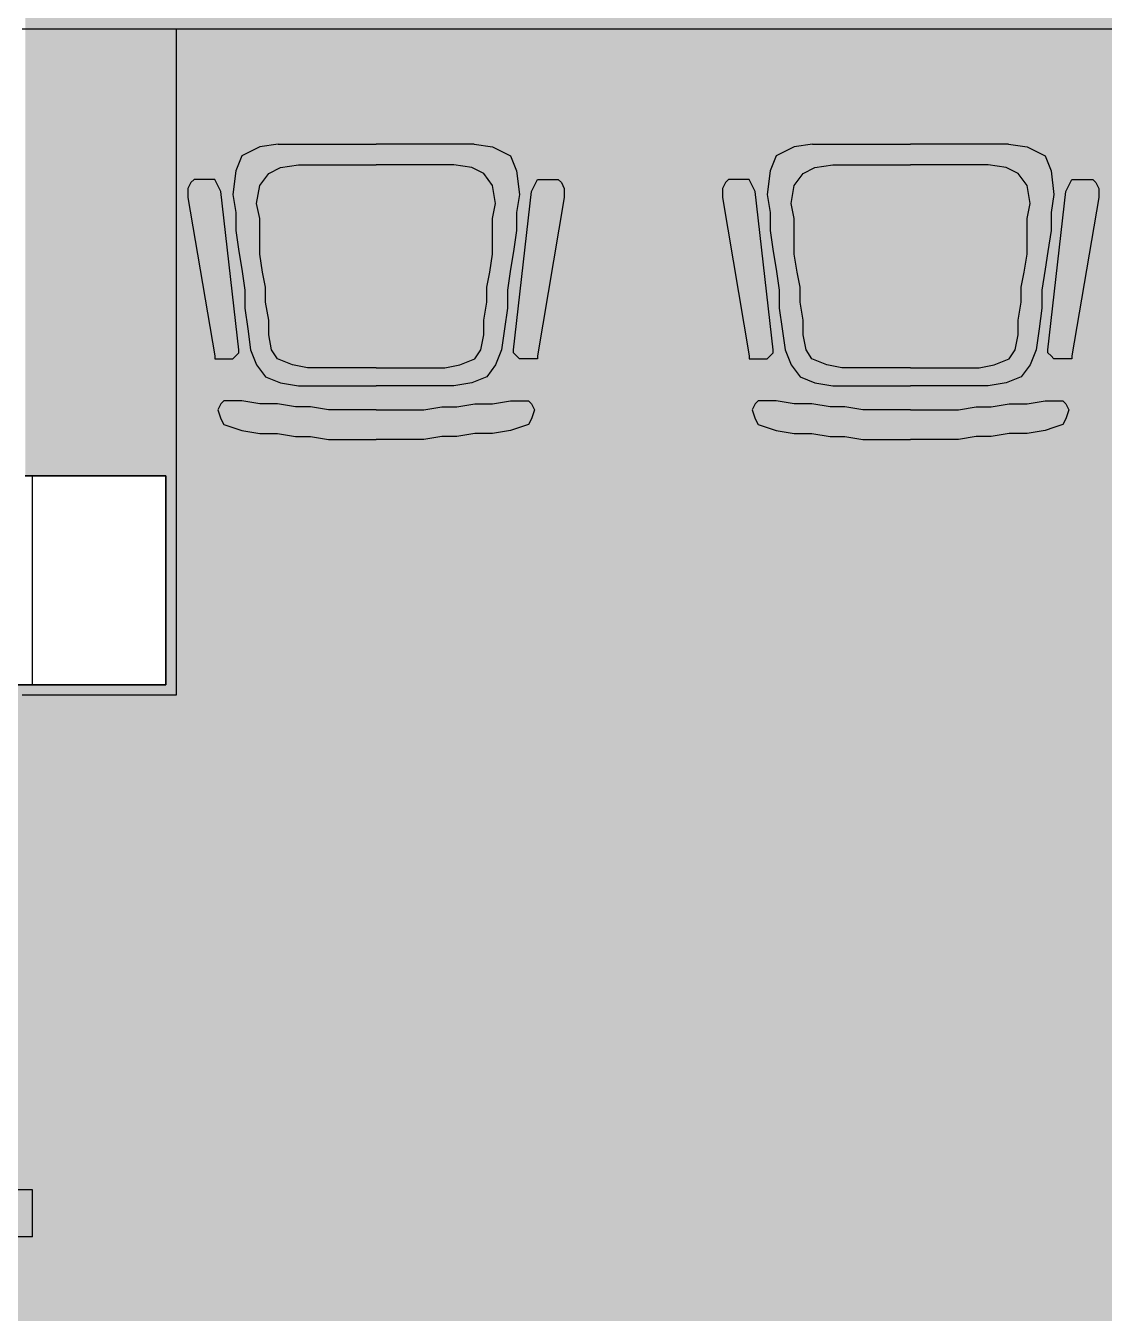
# Model space of a CAD drawing. Header units: millimetres. Extents: x -48614 to 110435, y -11020 to 74943.
# Drawn here: x 13574 to 15638, y 4054 to 6518 of the extents above; entities that cross this region are included whole.
import ezdxf

# ---------------------------------------------------------------- set-up
doc = ezdxf.new("R2010")
doc.units = ezdxf.units.MM
for name, color, linetype in [('FURNITURE', 40, 'Continuous'), ('GROS$', 1, 'Continuous'), ('HL-TMP', 7, 'Continuous'), ('RM$', 5, 'Continuous'), ('SHOPFITTING', 4, 'Continuous'), ('WA', 6, 'Continuous'), ('WA_EXT', 7, 'Continuous')]:
    doc.layers.add(name, color=color, linetype=linetype)

msp = doc.modelspace()

# ---------------------------------------------------------------- hatches: boundary and pattern name
at = {"layer": 'HL-TMP', "true_color": 0xffff00}
h = msp.add_hatch(color=2, dxfattribs=at)
h.paths.add_polyline_path([(45472.1, 30580.8), (45172.3, 30580.8), (45172.3, 30735.8), (40782.3, 30735.8), (40782.3, 29415.8), (40782.3, 27835.8), (45172.3, 27835.8), (45172.3, 27980.8), (45472.1, 27980.8)], flags=0)
h.paths.add_polyline_path([(45372.3, 53225.8), (40782.3, 53225.8), (40782.3, 50415.8), (40782.3, 50335.8), (45372.3, 50335.8), (45372.3, 51580.8), (45172.3, 51580.8), (45172.3, 51980.8), (45372.3, 51980.8)], flags=0)
h.paths.add_polyline_path([(45372.3, 57580.8), (45172.3, 57580.8), (45172.3, 57725.8), (40782.3, 57725.8), (40782.3, 56415.8), (40782.3, 53335.8), (45372.3, 53335.8), (45372.3, 54580.8), (45172.3, 54580.8), (45172.3, 54980.8), (45372.3, 54980.8)], flags=0)
h.paths.add_polyline_path([(22872.2, -5409.2), (22772.3, -5409.2), (22772.3, -5019.2), (22872.3, -5019.2), (22872.3, -4793.2), (19412.3, -4793.2), (18362.3, -4793.2), (18362.3, -5563.2), (18362.3, -9499.2), (22762.3, -9499.2), (22762.3, -8419.2), (22772.3, -8419.2), (22772.3, -8019.2), (22872.2, -8019.2)], flags=0)
h.paths.add_polyline_path([(38062.3, 9870.8), (33772.3, 9870.8), (33772.3, 8080.8), (33472.3, 8080.8), (33472.3, 6980.8), (33772.3, 6980.8), (33772.3, 6580.8), (33473.1, 6580.8), (33473.1, 5336), (36874.7, 5336), (36874.7, 5226), (33472.5, 5226), (33472.5, 3980.8), (33772.3, 3980.8), (33772.3, 3580.8), (33472.5, 3580.8), (33472.5, 980.8), (33772.3, 980.8), (33772.3, 835.8), (38062.3, 835.8), (38062.3, 6187.8)], flags=0)
h.paths.add_polyline_path([(37907.3, -274.2), (37907.3, 725.8), (33772.3, 725.8), (33772.3, 580.8), (33472.3, 580.8), (33472.5, -2019.2), (33772.3, -2019.2), (33772.3, -2419.2), (33472.3, -2419.2), (33472.5, -3729.6), (33512, -3769.1), (34762.3, -3769), (34762.3, -3369.2), (37907.3, -3369.2)], flags=0)
h.paths.add_polyline_path([(40917.3, 725.8), (38997.3, 725.8), (38017.3, 725.8), (38017.3, -274.2), (38017.3, -3369.2), (38162.3, -3369.2), (38162.3, -3769), (38376.4, -3769), (38843, -4235.5), (38989.4, -4296.3), (39945.2, -4296.3), (40091.6, -4235.5), (40558.1, -3769), (40772.3, -3769), (40772.3, -3369.2), (40917.3, -3369.2), (40917.3, -1124.2)], flags=0)
h.paths.add_polyline_path([(45372.3, 580.8), (45172.3, 580.8), (45172.3, 725.8), (41027.3, 725.8), (41027.3, -1124.2), (41027.3, -3369.2), (44172.3, -3369.2), (44172.3, -3769), (45432.5, -3769.1), (45472.1, -3729.6), (45472.1, -2419.2), (45172.3, -2419.2), (45172.3, -2019.2), (45372.3, -2019.2)], flags=0)
h.paths.add_polyline_path([(45372.3, 21580.8), (45172.3, 21580.8), (45172.3, 21980.8), (45372.3, 21980.8), (45372.3, 23335.8), (45272.3, 23335.8), (45272.3, 23225.8), (43072.3, 23225.8), (43072.3, 23335.8), (45372.3, 23335.8), (45372.3, 24580.8), (45172.3, 24580.8), (45172.3, 24980.8), (45372.3, 24980.8), (45372.3, 27580.8), (45172.3, 27580.8), (45172.3, 27745.8), (40782.3, 27745.8), (40782.3, 11415.8), (40782.3, 835.9), (45172.3, 835.9), (45172.3, 980.8), (45372.3, 980.8), (45372.3, 3580.8), (45172.3, 3580.8), (45172.3, 3980.8), (45372.3, 3980.8), (45372.3, 5226), (43172.3, 5226), (43172.3, 5336), (45372.3, 5336), (45372.3, 6580.8), (45172.3, 6580.8), (45172.3, 6980.8), (45372.3, 6980.8), (45372.3, 9580.8), (45172.3, 9580.8), (45172.3, 9725.8), (43172.3, 9725.8), (43172.3, 9835.8), (45172.3, 9835.8), (45172.3, 9980.8), (45372.3, 9980.8), (45372.3, 12580.8), (45172.3, 12580.8), (45172.3, 12980.8), (45372.3, 12980.8), (45372.3, 14336), (45272.3, 14335.8), (45272.3, 14225.8), (43072.3, 14225.8), (43072.3, 14336), (45372.3, 14336), (45372.3, 15580.8), (45172.3, 15580.8), (45172.3, 15980.8), (45372.3, 15980.8), (45372.3, 18580.8), (45172.3, 18580.8), (45172.3, 18725.8), (43172.3, 18725.8), (43172.3, 18835.8), (45172.3, 18835.8), (45172.3, 18980.8), (45372.3, 18980.8)], flags=0)
h.paths.add_polyline_path([(38062.3, 15615.8), (38062.3, 15725.8), (33772.3, 15725.8), (33772.3, 12690.8), (38062.3, 12690.8)], flags=0)
h.paths.add_polyline_path([(38062.3, 18615.8), (38062.3, 18725.8), (33772.3, 18725.8), (33772.3, 18580.8), (33447.3, 18580.8), (33447.3, 15980.8), (33772.3, 15980.8), (33772.3, 15835.8), (38062.3, 15835.8)], flags=0)
h.paths.add_polyline_path([(38062.3, 21615.8), (38062.3, 21725.8), (33772.3, 21725.8), (33772.3, 21580.8), (33447.3, 21580.8), (33447.3, 18980.8), (33772.3, 18980.8), (33772.3, 18835.8), (38062.3, 18835.8)], flags=0)
h.paths.add_polyline_path([(6407.3, -5224.2), (5507.3, -5224.2), (3582.3, -5224.2), (3582.3, -9509.4), (6407.3, -9509.4)], flags=0)
h.paths.add_polyline_path([(-7082.7, 44170.8), (-4082.7, 44170.8), (-4082.7, 41190.8), (-5327.7, 41190.8), (-5327.7, 41680.8), (-7082.7, 41680.8)], flags=0)
h.paths.add_polyline_path([(4472.3, 52640.8), (4472.3, 52870.8), (2027.3, 52870.8), (2027.3, 47580.8), (2027.3, 41680.8), (2027.3, 41190.8), (3272.3, 41190.8), (3272.3, 41680.8), (3562.3, 41680.8), (3562.3, 44610.8), (4472.3, 44610.8), (4472.3, 47225.8), (3772.3, 47225.8), (3772.3, 46980.8), (3172.3, 46980.8), (3172.3, 47580.8), (3772.3, 47580.8), (3772.3, 47335.8), (4472.3, 47335.8)], flags=0)
h.paths.add_polyline_path([(6902.3, 44500.8), (3672.3, 44500.8), (3672.3, 41190.8), (6902.3, 41190.8), (6902.3, 42150.8)], flags=0)
h.paths.add_polyline_path([(38062.3, 62225.8), (33572.3, 62225.8), (33572.3, 60980.8), (33772.3, 60980.8), (33772.3, 60580.8), (33572.3, 60580.8), (33572.3, 59335.8), (33772.3, 59335.8), (36462.3, 59335.8), (38062.3, 59335.8), (38062.3, 60615.8)], flags=0)
h.paths.add_polyline_path([(38062.3, 63615.8), (38062.3, 64930.8), (34772.3, 64930.8), (34772.3, 65330.8), (33512, 65330.8), (33472.5, 65291.2), (33472.3, 63980.8), (33772.3, 63980.8), (33772.3, 63580.8), (33572.3, 63580.8), (33572.3, 62335.8), (38062.3, 62335.8)], flags=0)
h.paths.add_polyline_path([(-42887.7, 27665.8), (-47227.7, 27665.8), (-47227.7, 27580.8), (-47427.7, 27580.8), (-47427.7, 24980.8), (-47227.7, 24980.8), (-47227.7, 24890.8), (-42887.7, 24890.8), (-42887.7, 25881.2)], flags=0)
h.paths.add_polyline_path([(-42887.7, 23395.8), (-42887.7, 24800.8), (-47227.7, 24800.8), (-47227.7, 24580.8), (-47427.7, 24580.8), (-47427.7, 21980.8), (-47227.7, 21980.8), (-47227.7, 21888.9), (-42887.7, 21888.9)], flags=0)
h.paths.add_polyline_path([(-42887.7, 21710.4), (-42887.7, 21798.9), (-47227.7, 21798.9), (-47227.7, 21580.8), (-47427.7, 21580.8), (-47427.7, 18980.8), (-47227.7, 18980.8), (-47227.7, 18888.9), (-42887.7, 18888.9)], flags=0)
h.paths.add_polyline_path([(-42377.7, 16230.8), (-42377.7, 18798.9), (-47227.7, 18798.9), (-47227.7, 18580.8), (-47427.7, 18580.8), (-47427.7, 15980.8), (-47227.7, 15980.8), (-47227.7, 15580.8), (-47427.7, 15580.8), (-47427.7, 12980.8), (-47227.7, 12980.8), (-47227.7, 12825.8), (-42377.7, 12826.2)], flags=0)
h.paths.add_polyline_path([(-44127.7, 630.8), (-44127.7, 725.8), (-47227.7, 725.8), (-47227.7, 580.8), (-47427.7, 580.8), (-47427.7, -2019.2), (-47227.7, -2019.2), (-47227.7, -2419.2), (-47527.5, -2419.2), (-47527.5, -3729.6), (-47488, -3769.1), (-46227.7, -3769), (-46227.7, -3369.2), (-44127.7, -3369.2)], flags=0)
h.paths.add_polyline_path([(45372.3, 42580.8), (45172.3, 42580.8), (45172.3, 42980.8), (45372.3, 42980.8), (45372.3, 44225.8), (40782.3, 44225.8), (40782.3, 41415.8), (40782.3, 39835.8), (45172.3, 39835.8), (45172.3, 39980.8), (45372.3, 39980.8)], flags=0)
h.paths.add_polyline_path([(-42887.7, 54725.8), (-42937.7, 54725.8), (-42937.7, 56305.8), (-47427.7, 56305.8), (-47427.7, 54980.8), (-47227.7, 54980.8), (-47227.7, 54580.8), (-47427.7, 54580.8), (-47427.7, 51980.8), (-47227.7, 51980.8), (-47227.7, 51845.2), (-42887.7, 51845.2), (-42887.7, 53415.8)], flags=0)
h.paths.add_polyline_path([(-35827.7, 63980.8), (-35527.9, 63980.8), (-35527.9, 65291.2), (-35567.5, 65330.8), (-36827.7, 65330.6), (-36827.7, 64930.8), (-40117.7, 64930.8), (-40117.7, 63265.8), (-40117.7, 60835.8), (-35827.7, 60835.8), (-35827.7, 60980.8), (-35627.7, 60980.8), (-35627.7, 63580.8), (-35827.7, 63580.8)], flags=0)
h.paths.add_polyline_path([(-35627.7, 60580.8), (-35827.7, 60580.8), (-35827.7, 60725.8), (-40117.7, 60725.8), (-40117.7, 59415.8), (-40117.7, 57835.8), (-39217.7, 57835.8), (-35827.7, 57835.8), (-35827.7, 57980.8), (-35627.7, 57980.8)], flags=0)
h.paths.add_polyline_path([(-35627.7, 57580.8), (-35827.7, 57580.8), (-35827.7, 57725.8), (-39217.7, 57725.8), (-40117.7, 57725.8), (-40117.7, 54835.8), (-35827.7, 54835.8), (-35827.7, 54980.8), (-35627.7, 54980.8)], flags=0)
h.paths.add_polyline_path([(-35627.7, 54580.8), (-35827.7, 54580.8), (-35827.7, 54725.8), (-40167.7, 54725.8), (-40167.7, 53415.8), (-40167.7, 51835.8), (-35827.7, 51835.8), (-35827.7, 51980.8), (-35627.7, 51980.8)], flags=0)
h.paths.add_polyline_path([(-35627.7, 51580.8), (-35827.7, 51580.8), (-35827.7, 51725.8), (-40167.7, 51725.8), (-40167.7, 50415.8), (-40167.7, 48835.8), (-35827.7, 48835.8), (-35827.7, 48980.8), (-35627.7, 48980.8)], flags=0)
h.paths.add_polyline_path([(-37831.3, 48725.8), (-35827.7, 48725.8), (-35827.7, 48580.8), (-35668.8, 48580.8), (-35627.7, 48580.8), (-35627.7, 45980.8), (-35827.7, 45980.8), (-35827.7, 45835.8), (-38863.2, 45835.8), (-38863.2, 47017.7), (-37831.3, 47017.7)], flags=0)
h.paths.add_polyline_path([(-35527.9, 3580.8), (-35827.7, 3580.8), (-35827.7, 3725.8), (-40167.7, 3725.8), (-40167.7, 2430.8), (-40167.7, 835.8), (-35827.7, 835.8), (-35827.7, 980.8), (-35527.9, 980.8)], flags=0)
h.paths.add_polyline_path([(-35527.7, 580.8), (-35827.7, 580.8), (-35827.7, 725.8), (-40167.7, 725.8), (-40167.7, -569.2), (-40167.7, -664.2), (-40107.7, -664.2), (-40107.7, -3369.2), (-36817.7, -3369.2), (-36817.7, -3769.1), (-35567.5, -3769.1), (-35527.9, -3729.6), (-35527.9, -2419.2), (-35827.7, -2419.2), (-35827.7, -2019.2), (-35527.9, -2019.2)], flags=0)
h.paths.add_polyline_path([(-40217.7, -774.2), (-41947.7, -774.2), (-44017.7, -774.2), (-44017.7, -3369.2), (-42827.7, -3369.2), (-42827.7, -3769), (-42613.6, -3769), (-42147, -4235.5), (-42000.6, -4296.3), (-41044.9, -4296.3), (-40898.4, -4235.5), (-40431.9, -3769), (-40217.7, -3769)], flags=0)
h.paths.add_polyline_path([(-21489.7, 9870.8), (-23327.7, 9870.8), (-23327.7, 9500.8), (-23727.7, 9500.8), (-23727.7, 9870.8), (-25117.7, 9870.8), (-25117.7, 8480.8), (-24827.7, 8480.8), (-24827.7, 8080.8), (-24817.7, 8080.8), (-24817.7, 6825.8), (-21489.7, 6825.8)], flags=0)
h.paths.add_polyline_path([(-21489.7, 6735.8), (-24817.7, 6735.8), (-24817.7, 3835.8), (-21489.7, 3835.8)], flags=0)
h.paths.add_polyline_path([(-20592.7, 3725.8), (-24817.7, 3725.8), (-24817.7, 2480.8), (-24827.7, 2480.8), (-24827.7, 690.8), (-20592.7, 690.8), (-20592.7, 1567.8)], flags=0)
h.paths.add_polyline_path([(-20572.7, 580.8), (-24817.7, 580.8), (-24817.7, -519.2), (-24827.7, -519.2), (-24827.7, -2174.2), (-21427.7, -2174.2), (-20572.7, -2174.2)], flags=0)
h.paths.add_polyline_path([(-20572.7, -5264.2), (-21427.7, -5264.2), (-24817.7, -5264.2), (-24817.7, -9509.1), (-20727.7, -9509.1), (-20572.7, -9509.1)], flags=0)
h.paths.add_polyline_path([(-11627.7, 8435.8), (-13277.7, 8435.8), (-14327.7, 8435.8), (-14327.7, 3195.8), (-13390.2, 3195.8), (-11627.7, 3195.8)], flags=0)
h.paths.add_polyline_path([(-8977.7, 7537.9), (-8607.7, 7537.9), (-8607.7, 8435.8), (-8742.2, 8435.8), (-8742.2, 8439.8), (-9577.7, 8439.8), (-11427.7, 8439.8), (-11427.7, 3195.8), (-8977.7, 3195.8)], flags=0)
h.paths.add_polyline_path([(-2582.7, -6569.2), (-4622.7, -6569.2), (-4622.7, -6629.2), (-5472.7, -6629.2), (-5472.7, -9509.2), (-2582.7, -9509.2)], flags=0)
h.paths.add_polyline_path([(12362.3, 2975.8), (11137.3, 2975.8), (9587.3, 2975.8), (9587.3, 2265.8), (9327.3, 2265.8), (9327.3, 2975.8), (6582.3, 2975.8), (6582.3, -2219.2), (12362.3, -2219.2)], flags=0)
h.paths.add_polyline_path([(10882.3, 5656.6), (11151.3, 5656.6), (11151.3, 7029.3), (11109.8, 7029.3), (11109.8, 7076.8), (8814.8, 7076.8), (8814.8, 7029.3), (8773.3, 7029.3), (8773.3, 5656.6), (9042.3, 5656.6), (9042.3, 5256.6), (8482.3, 5256.6), (8482.3, 5656.7), (8751.3, 5656.7), (8751.3, 7029.3), (8709.8, 7029.3), (8709.8, 7076.8), (6412.3, 7076.8), (6412.3, 5656.6), (6642.3, 5656.6), (6642.3, 5256.6), (6582.3, 5256.6), (6582.3, 3195.8), (11137.3, 3195.8), (12582.3, 3195.8), (16012.3, 3195.8), (16012.3, 4080.8), (17162.3, 4080.8), (17162.3, 5080.8), (17162.3, 5275.8), (17862.3, 5275.8), (17862.3, 7076.8), (16014.8, 7076.8), (16014.8, 7029.3), (15973.3, 7029.3), (15973.3, 5656.6), (16242.3, 5656.6), (16242.3, 5256.6), (15682.3, 5256.6), (15682.3, 5656.6), (15951.3, 5656.6), (15951.3, 7029.3), (15909.8, 7029.3), (15909.8, 7076.8), (13614.8, 7076.8), (13614.8, 7029.3), (13573.3, 7029.3), (13573.3, 5656.6), (13842.3, 5656.6), (13842.3, 5256.6), (13282.3, 5256.6), (13282.3, 5656.6), (13551.3, 5656.6), (13551.3, 7029.3), (13509.8, 7029.3), (13509.8, 7076.8), (11214.8, 7076.8), (11214.8, 7029.3), (11173.3, 7029.3), (11173.3, 5656.6), (11442.3, 5656.6), (11442.3, 5256.6), (10882.3, 5256.6)], flags=0)
h.paths.add_polyline_path([(-42887.7, 47415.8), (-42887.7, 51735.2), (-47227.7, 51735.2), (-47227.7, 51580.8), (-47427.7, 51580.8), (-47427.7, 48980.8), (-47227.7, 48980.8), (-47227.7, 48580.8), (-47427.7, 48580.8), (-47427.7, 45980.8), (-47227.7, 45980.8), (-47227.7, 45580.8), (-47427.7, 45580.8), (-47427.7, 44335.8), (-42887.7, 44335.8)], flags=0)
h.paths.add_polyline_path([(-42887.7, 44225.8), (-47427.7, 44225.8), (-47427.7, 42980.8), (-47227.7, 42980.8), (-47227.7, 42580.8), (-47427.7, 42580.8), (-47427.7, 41335.8), (-42887.7, 41335.8), (-42887.7, 41450.8)], flags=0)
h.paths.add_polyline_path([(17147.3, 54780.8), (16124.9, 54780.8), (12672.3, 54780.8), (12672.3, 53580.8), (12772.3, 53580.8), (12772.3, 52980.8), (12672.3, 52980.8), (12672.3, 47580.8), (12772.3, 47580.8), (12772.3, 46980.8), (12672.3, 46980.8), (12672.3, 44480.5), (17147.3, 44480.5), (17147.3, 48140.8), (15112.3, 48140.8), (15112.3, 48230.8), (16547.3, 48230.8), (16547.3, 51730.8), (15112.3, 51730.8), (15112.3, 51820.8), (17147.3, 51820.8)], flags=0)
h.paths.add_polyline_path([(17147.3, 43683), (17147.3, 44390.5), (12672.3, 44390.5), (12672.3, 41170.8), (17147.3, 41170.8)], flags=0)
h.paths.add_polyline_path([(22772.3, 47240.8), (18622.3, 47240.8), (18622.3, 41680), (18622.3, 41260.8), (22772.3, 41260.8)], flags=0)
h.paths.add_polyline_path([(22772.3, 50080.8), (18527.3, 50080.8), (18527.3, 47455.8), (22772.3, 47455.8)], flags=0)
h.paths.add_polyline_path([(22772.3, 54665.8), (18527.3, 54665.8), (18527.3, 53689.3), (18527.3, 50170.8), (22772.3, 50170.8)], flags=0)
h.paths.add_polyline_path([(18437.3, 57580.8), (12672.3, 57580.8), (12672.3, 54895.8), (16124.9, 54895.8), (17147.3, 54895.8), (17147.3, 55885.8), (18322.3, 55885.8), (18437.3, 55885.8)], flags=0)
h.paths.add_polyline_path([(38062.3, 54615.8), (38062.3, 54725.8), (33772.3, 54725.8), (33772.3, 54580.8), (33572.3, 54580.8), (33572.3, 51980.8), (33772.3, 51980.8), (33772.3, 51580.8), (33572.3, 51580.8), (33572.3, 48980.8), (33772.3, 48980.8), (33772.3, 48580.8), (33572.3, 48580.8), (33572.3, 45980.8), (33772.3, 45980.8), (33772.3, 45835.8), (38062.3, 45835.8)], flags=0)

# ---------------------------------------------------------------- linework, layer by layer
at = {"layer": 'FURNITURE'}
for p, q in [((14022, 6286.3), (13987.5, 6268.9)), ((14057.3, 6291.3), (14022, 6286.3)), ((14057.3, 6291.3), (14244.8, 6291.3)), ((14432.4, 6291.3), (14244.8, 6291.3)), ((14432.4, 6291.3), (14467.7, 6286.3)), ((14467.7, 6286.3), (14502.1, 6268.9)), ((15044.8, 6286.3), (15010.4, 6268.9)), ((15080.1, 6291.3), (15044.8, 6286.3)), ((15080.1, 6291.3), (15267.7, 6291.3)), ((15455.3, 6291.3), (15267.7, 6291.3)), ((15455.3, 6291.3), (15490.6, 6286.3)), ((15490.6, 6286.3), (15525, 6268.9)), ((13987.5, 6268.9), (13976.1, 6240.4)), ((14502.1, 6268.9), (14513.6, 6240.4)), ((15010.4, 6268.9), (14998.9, 6240.4)), ((15525, 6268.9), (15536.5, 6240.4)), ((13976.1, 6240.4), (13970.4, 6194.7)), ((14022, 6211.8), (14039.1, 6234.7)), ((14039.1, 6234.7), (14061.8, 6246.2)), ((14061.8, 6246.2), (14096.2, 6251.8)), ((14096.2, 6251.8), (14244.8, 6251.8)), ((14393.4, 6251.8), (14244.8, 6251.8)), ((14427.9, 6246.2), (14393.4, 6251.8)), ((14450.6, 6234.7), (14427.9, 6246.2)), ((14467.7, 6211.8), (14450.6, 6234.7)), ((14513.6, 6240.4), (14519.2, 6194.7)), ((14998.9, 6240.4), (14993.3, 6194.7)), ((15044.8, 6211.8), (15061.9, 6234.7)), ((15061.9, 6234.7), (15084.7, 6246.2)), ((15084.7, 6246.2), (15119.1, 6251.8)), ((15119.1, 6251.8), (15267.7, 6251.8)), ((15416.3, 6251.8), (15267.7, 6251.8)), ((15450.7, 6246.2), (15416.3, 6251.8)), ((15473.5, 6234.7), (15450.7, 6246.2)), ((15490.6, 6211.8), (15473.5, 6234.7)), ((15536.5, 6240.4), (15542.1, 6194.7)), ((13890.3, 6217.6), (13884.7, 6206.2)), ((13896.2, 6223.3), (13890.3, 6217.6)), ((13913.3, 6223.3), (13896.2, 6223.3)), ((13924.8, 6223.3), (13913.3, 6223.3)), ((13936, 6223.3), (13924.8, 6223.3)), ((13941.9, 6211.8), (13936, 6223.3)), ((13947.5, 6200.3), (13941.9, 6211.8)), ((14016.1, 6177.6), (14022, 6211.8)), ((14473.5, 6177.6), (14467.7, 6211.8)), ((14542.2, 6200.3), (14547.8, 6211.8)), ((14547.8, 6211.8), (14553.6, 6223.3)), ((14553.6, 6223.3), (14564.9, 6223.3)), ((14564.9, 6223.3), (14576.4, 6223.3)), ((14576.4, 6223.3), (14593.5, 6223.3)), ((14593.5, 6223.3), (14599.3, 6217.6)), ((14599.3, 6217.6), (14604.9, 6206.2)), ((14913.2, 6217.6), (14907.6, 6206.2)), ((14919.1, 6223.3), (14913.2, 6217.6)), ((14936.2, 6223.3), (14919.1, 6223.3)), ((14947.6, 6223.3), (14936.2, 6223.3)), ((14958.9, 6223.3), (14947.6, 6223.3)), ((14964.7, 6211.8), (14958.9, 6223.3)), ((14970.4, 6200.3), (14964.7, 6211.8)), ((15039, 6177.6), (15044.8, 6211.8)), ((15496.4, 6177.6), (15490.6, 6211.8)), ((15565, 6200.3), (15570.7, 6211.8)), ((15570.7, 6211.8), (15576.5, 6223.3)), ((15576.5, 6223.3), (15587.8, 6223.3)), ((15587.8, 6223.3), (15599.2, 6223.3)), ((15599.2, 6223.3), (15616.3, 6223.3)), ((15616.3, 6223.3), (15622.2, 6217.6)), ((15622.2, 6217.6), (15627.8, 6206.2)), ((13884.7, 6206.2), (13884.7, 6189.1)), ((13884.7, 6189.1), (13936, 5886)), ((13981.9, 5897.5), (13947.5, 6200.3)), ((13970.4, 6194.7), (13976.1, 6160.5)), ((14507.7, 5897.5), (14542.2, 6200.3)), ((14519.2, 6194.7), (14513.6, 6160.5)), ((14604.9, 6189.1), (14553.6, 5886)), ((14604.9, 6206.2), (14604.9, 6189.1)), ((14907.6, 6206.2), (14907.6, 6189.1)), ((14907.6, 6189.1), (14958.9, 5886)), ((15004.8, 5897.5), (14970.4, 6200.3)), ((14993.3, 6194.7), (14998.9, 6160.5)), ((15530.6, 5897.5), (15565, 6200.3)), ((15542.1, 6194.7), (15536.5, 6160.5)), ((15627.8, 6189.1), (15576.5, 5886)), ((15627.8, 6206.2), (15627.8, 6189.1)), ((13976.1, 6160.5), (13976.1, 6126.1)), ((14022, 6149), (14016.1, 6177.6)), ((14467.7, 6149), (14473.5, 6177.6)), ((14513.6, 6160.5), (14513.6, 6126.1)), ((14998.9, 6160.5), (14998.9, 6126.1)), ((15044.8, 6149), (15039, 6177.6)), ((15490.6, 6149), (15496.4, 6177.6)), ((15536.5, 6160.5), (15536.5, 6126.1)), ((14022, 6114.6), (14022, 6149)), ((14467.7, 6114.6), (14467.7, 6149)), ((15044.8, 6114.6), (15044.8, 6149)), ((15490.6, 6114.6), (15490.6, 6149)), ((13976.1, 6126.1), (13981.9, 6086)), ((14022, 6080.4), (14022, 6114.6)), ((14467.7, 6080.4), (14467.7, 6114.6)), ((14513.6, 6126.1), (14507.7, 6086)), ((14998.9, 6126.1), (15004.8, 6086)), ((15044.8, 6080.4), (15044.8, 6114.6)), ((15490.6, 6080.4), (15490.6, 6114.6)), ((15536.5, 6126.1), (15530.6, 6086)), ((13981.9, 6086), (13987.5, 6051.8)), ((14507.7, 6086), (14502.1, 6051.8)), ((15004.8, 6086), (15010.4, 6051.8)), ((15530.6, 6086), (15525, 6051.8)), ((14027.6, 6046), (14022, 6080.4)), ((14462.1, 6046), (14467.7, 6080.4)), ((15050.5, 6046), (15044.8, 6080.4)), ((15484.9, 6046), (15490.6, 6080.4)), ((13987.5, 6051.8), (13993.4, 6011.8)), ((14033.2, 6017.4), (14027.6, 6046)), ((14456.4, 6017.4), (14462.1, 6046)), ((14502.1, 6051.8), (14496.3, 6011.8)), ((15010.4, 6051.8), (15016.3, 6011.8)), ((15056.1, 6017.4), (15050.5, 6046)), ((15479.3, 6017.4), (15484.9, 6046)), ((15525, 6051.8), (15519.1, 6011.8)), ((13993.4, 6011.8), (13993.4, 5977.3)), ((14033.2, 5988.8), (14033.2, 6017.4)), ((14456.4, 5988.8), (14456.4, 6017.4)), ((14496.3, 6011.8), (14496.3, 5977.3)), ((15016.3, 6011.8), (15016.3, 5977.3)), ((15056.1, 5988.8), (15056.1, 6017.4)), ((15479.3, 5988.8), (15479.3, 6017.4)), ((15519.1, 6011.8), (15519.1, 5977.3)), ((14039.1, 5954.6), (14033.2, 5988.8)), ((14450.6, 5954.6), (14456.4, 5988.8)), ((15061.9, 5954.6), (15056.1, 5988.8)), ((15473.5, 5954.6), (15479.3, 5988.8)), ((13993.4, 5977.3), (13999, 5937.5)), ((14496.3, 5977.3), (14490.6, 5937.5)), ((15016.3, 5977.3), (15021.9, 5937.5)), ((15519.1, 5977.3), (15513.5, 5937.5)), ((13999, 5937.5), (14004.6, 5897.5)), ((14039.1, 5926), (14039.1, 5954.6)), ((14450.6, 5926), (14450.6, 5954.6)), ((14490.6, 5937.5), (14485, 5897.5)), ((15021.9, 5937.5), (15027.5, 5897.5)), ((15061.9, 5926), (15061.9, 5954.6)), ((15473.5, 5926), (15473.5, 5954.6)), ((15513.5, 5937.5), (15507.9, 5897.5)), ((14044.7, 5897.5), (14039.1, 5926)), ((14445, 5897.5), (14450.6, 5926)), ((15067.6, 5897.5), (15061.9, 5926)), ((15467.8, 5897.5), (15473.5, 5926)), ((13976.1, 5886), (13981.9, 5891.6)), ((13981.9, 5891.6), (13981.9, 5897.5)), ((14004.6, 5897.5), (14016.1, 5868.9)), ((14056.2, 5880.1), (14044.7, 5897.5)), ((14433.5, 5880.1), (14445, 5897.5)), ((14485, 5897.5), (14473.5, 5868.9)), ((14507.7, 5891.6), (14507.7, 5897.5)), ((14513.6, 5886), (14507.7, 5891.6)), ((14998.9, 5886), (15004.8, 5891.6)), ((15004.8, 5891.6), (15004.8, 5897.5)), ((15027.5, 5897.5), (15039, 5868.9)), ((15079, 5880.1), (15067.6, 5897.5)), ((15456.4, 5880.1), (15467.8, 5897.5)), ((15507.9, 5897.5), (15496.4, 5868.9)), ((15530.6, 5891.6), (15530.6, 5897.5)), ((15536.5, 5886), (15530.6, 5891.6)), ((13936, 5886), (13936, 5880.1)), ((13936, 5880.1), (13941.9, 5880.1)), ((13941.9, 5880.1), (13953.3, 5880.1)), ((13953.3, 5880.1), (13964.8, 5880.1)), ((13964.8, 5880.1), (13970.4, 5880.1)), ((13970.4, 5880.1), (13976.1, 5886)), ((14016.1, 5868.9), (14033.2, 5845.9)), ((14084.7, 5868.9), (14056.2, 5880.1)), ((14113.3, 5863), (14084.7, 5868.9)), ((14376.3, 5863), (14404.9, 5868.9)), ((14404.9, 5868.9), (14433.5, 5880.1)), ((14473.5, 5868.9), (14456.4, 5845.9)), ((14519.2, 5880.1), (14513.6, 5886)), ((14524.8, 5880.1), (14519.2, 5880.1)), ((14536.3, 5880.1), (14524.8, 5880.1)), ((14547.8, 5880.1), (14536.3, 5880.1)), ((14553.6, 5880.1), (14547.8, 5880.1)), ((14553.6, 5886), (14553.6, 5880.1)), ((14958.9, 5886), (14958.9, 5880.1)), ((14958.9, 5880.1), (14964.7, 5880.1)), ((14964.7, 5880.1), (14976.2, 5880.1)), ((14976.2, 5880.1), (14987.7, 5880.1)), ((14987.7, 5880.1), (14993.3, 5880.1)), ((14993.3, 5880.1), (14998.9, 5886)), ((15039, 5868.9), (15056.1, 5845.9)), ((15107.6, 5868.9), (15079, 5880.1)), ((15136.2, 5863), (15107.6, 5868.9)), ((15399.2, 5863), (15427.8, 5868.9)), ((15427.8, 5868.9), (15456.4, 5880.1)), ((15496.4, 5868.9), (15479.3, 5845.9)), ((15542.1, 5880.1), (15536.5, 5886)), ((15547.7, 5880.1), (15542.1, 5880.1)), ((15559.2, 5880.1), (15547.7, 5880.1)), ((15570.7, 5880.1), (15559.2, 5880.1)), ((15576.5, 5880.1), (15570.7, 5880.1)), ((15576.5, 5886), (15576.5, 5880.1)), ((14033.2, 5845.9), (14061.8, 5834.5)), ((14147.7, 5863), (14113.3, 5863)), ((14181.9, 5863), (14147.7, 5863)), ((14216.4, 5863), (14181.9, 5863)), ((14244.9, 5863), (14216.4, 5863)), ((14244.7, 5863), (14273.3, 5863)), ((14273.3, 5863), (14307.7, 5863)), ((14307.7, 5863), (14341.9, 5863)), ((14341.9, 5863), (14376.3, 5863)), ((14456.4, 5845.9), (14427.9, 5834.5)), ((15056.1, 5845.9), (15084.7, 5834.5)), ((15170.6, 5863), (15136.2, 5863)), ((15204.8, 5863), (15170.6, 5863)), ((15239.2, 5863), (15204.8, 5863)), ((15267.8, 5863), (15239.2, 5863)), ((15267.6, 5863), (15296.2, 5863)), ((15296.2, 5863), (15330.6, 5863)), ((15330.6, 5863), (15364.8, 5863)), ((15364.8, 5863), (15399.2, 5863)), ((15479.3, 5845.9), (15450.7, 5834.5)), ((14061.8, 5834.5), (14096.2, 5828.8)), ((14096.2, 5828.8), (14130.4, 5828.8)), ((14130.4, 5828.8), (14170.5, 5828.8)), ((14170.5, 5828.8), (14204.9, 5828.8)), ((14204.9, 5828.8), (14244.9, 5828.8)), ((14284.8, 5828.8), (14244.7, 5828.8)), ((14319.2, 5828.8), (14284.8, 5828.8)), ((14359.2, 5828.8), (14319.2, 5828.8)), ((14393.4, 5828.8), (14359.2, 5828.8)), ((14427.9, 5834.5), (14393.4, 5828.8)), ((15084.7, 5834.5), (15119.1, 5828.8)), ((15119.1, 5828.8), (15153.3, 5828.8)), ((15153.3, 5828.8), (15193.3, 5828.8)), ((15193.3, 5828.8), (15227.8, 5828.8)), ((15227.8, 5828.8), (15267.8, 5828.8)), ((15307.6, 5828.8), (15267.6, 5828.8)), ((15342.1, 5828.8), (15307.6, 5828.8)), ((15382.1, 5828.8), (15342.1, 5828.8)), ((15416.3, 5828.8), (15382.1, 5828.8)), ((15450.7, 5834.5), (15416.3, 5828.8)), ((13947.5, 5794.4), (13941.9, 5782.9)), ((13953.3, 5800.3), (13947.5, 5794.4)), ((13970.4, 5800.3), (13953.3, 5800.3)), ((13987.5, 5800.3), (13970.4, 5800.3)), ((14022, 5794.4), (13987.5, 5800.3)), ((14056.2, 5794.4), (14022, 5794.4)), ((14090.6, 5788.8), (14056.2, 5794.4)), ((14399.1, 5788.8), (14433.5, 5794.4)), ((14433.5, 5794.4), (14467.7, 5794.4)), ((14467.7, 5794.4), (14502.1, 5800.3)), ((14502.1, 5800.3), (14519.2, 5800.3)), ((14519.2, 5800.3), (14536.3, 5800.3)), ((14536.3, 5800.3), (14542.2, 5794.4)), ((14542.2, 5794.4), (14547.8, 5782.9)), ((14970.4, 5794.4), (14964.7, 5782.9)), ((14976.2, 5800.3), (14970.4, 5794.4)), ((14993.3, 5800.3), (14976.2, 5800.3)), ((15010.4, 5800.3), (14993.3, 5800.3)), ((15044.8, 5794.4), (15010.4, 5800.3)), ((15079, 5794.4), (15044.8, 5794.4)), ((15113.5, 5788.8), (15079, 5794.4)), ((15421.9, 5788.8), (15456.4, 5794.4)), ((15456.4, 5794.4), (15490.6, 5794.4)), ((15490.6, 5794.4), (15525, 5800.3)), ((15525, 5800.3), (15542.1, 5800.3)), ((15542.1, 5800.3), (15559.2, 5800.3)), ((15559.2, 5800.3), (15565, 5794.4)), ((15565, 5794.4), (15570.7, 5782.9)), ((13941.9, 5782.9), (13947.5, 5765.8)), ((13947.5, 5765.8), (13953.3, 5754.4)), ((14119.2, 5788.8), (14090.6, 5788.8)), ((14153.4, 5782.9), (14119.2, 5788.8)), ((14181.9, 5782.9), (14153.4, 5782.9)), ((14216.4, 5782.9), (14181.9, 5782.9)), ((14244.9, 5782.9), (14216.4, 5782.9)), ((14244.7, 5782.9), (14273.3, 5782.9)), ((14273.3, 5782.9), (14307.7, 5782.9)), ((14307.7, 5782.9), (14336.3, 5782.9)), ((14336.3, 5782.9), (14370.5, 5788.8)), ((14370.5, 5788.8), (14399.1, 5788.8)), ((14542.2, 5765.8), (14536.3, 5754.4)), ((14547.8, 5782.9), (14542.2, 5765.8)), ((14964.7, 5782.9), (14970.4, 5765.8)), ((14970.4, 5765.8), (14976.2, 5754.4)), ((15142, 5788.8), (15113.5, 5788.8)), ((15176.2, 5782.9), (15142, 5788.8)), ((15204.8, 5782.9), (15176.2, 5782.9)), ((15239.2, 5782.9), (15204.8, 5782.9)), ((15267.8, 5782.9), (15239.2, 5782.9)), ((15267.6, 5782.9), (15296.2, 5782.9)), ((15296.2, 5782.9), (15330.6, 5782.9)), ((15330.6, 5782.9), (15359.2, 5782.9)), ((15359.2, 5782.9), (15393.4, 5788.8)), ((15393.4, 5788.8), (15421.9, 5788.8)), ((15565, 5765.8), (15559.2, 5754.4)), ((15570.7, 5782.9), (15565, 5765.8)), ((13953.3, 5754.4), (13970.4, 5748.7)), ((13970.4, 5748.7), (13987.5, 5743.1)), ((13987.5, 5743.1), (14022, 5737.3)), ((14502.1, 5743.1), (14467.7, 5737.3)), ((14519.2, 5748.7), (14502.1, 5743.1)), ((14536.3, 5754.4), (14519.2, 5748.7)), ((14976.2, 5754.4), (14993.3, 5748.7)), ((14993.3, 5748.7), (15010.4, 5743.1)), ((15010.4, 5743.1), (15044.8, 5737.3)), ((15525, 5743.1), (15490.6, 5737.3)), ((15542.1, 5748.7), (15525, 5743.1)), ((15559.2, 5754.4), (15542.1, 5748.7)), ((14022, 5737.3), (14056.2, 5737.3)), ((14056.2, 5737.3), (14090.6, 5731.6)), ((14090.6, 5731.6), (14119.2, 5731.6)), ((14119.2, 5731.6), (14153.4, 5725.8)), ((14153.4, 5725.8), (14181.9, 5725.8)), ((14181.9, 5725.8), (14216.4, 5725.8)), ((14216.4, 5725.8), (14244.9, 5725.8)), ((14273.3, 5725.8), (14244.7, 5725.8)), ((14307.7, 5725.8), (14273.3, 5725.8)), ((14336.3, 5725.8), (14307.7, 5725.8)), ((14370.5, 5731.6), (14336.3, 5725.8)), ((14399.1, 5731.6), (14370.5, 5731.6)), ((14433.5, 5737.3), (14399.1, 5731.6)), ((14467.7, 5737.3), (14433.5, 5737.3)), ((15044.8, 5737.3), (15079, 5737.3)), ((15079, 5737.3), (15113.5, 5731.6)), ((15113.5, 5731.6), (15142, 5731.6)), ((15142, 5731.6), (15176.2, 5725.8)), ((15176.2, 5725.8), (15204.8, 5725.8)), ((15204.8, 5725.8), (15239.2, 5725.8)), ((15239.2, 5725.8), (15267.8, 5725.8)), ((15296.2, 5725.8), (15267.6, 5725.8)), ((15330.6, 5725.8), (15296.2, 5725.8)), ((15359.2, 5725.8), (15330.6, 5725.8)), ((15393.4, 5731.6), (15359.2, 5725.8)), ((15421.9, 5731.6), (15393.4, 5731.6)), ((15456.4, 5737.3), (15421.9, 5731.6)), ((15490.6, 5737.3), (15456.4, 5737.3))]:
    msp.add_line(p, q, dxfattribs=at)
at = {"layer": 'GROS$'}
msp.add_lwpolyline([(13282.3, 5256.6), (13842.3, 5256.6), (13842.3, 5656.6), (13573.3, 5656.6)], dxfattribs=at)
at = {"layer": 'RM$'}
msp.add_lwpolyline([(13573.3, 5656.6), (13842.3, 5656.6), (13842.3, 5256.6), (13282.3, 5256.6)], dxfattribs=at)
at = {"layer": 'SHOPFITTING', "linetype": 'Continuous'}
for p, q in [((13567.3, 6511.8), (15957.3, 6511.8)), ((13862.3, 6511.8), (13862.3, 5236.6)), ((13862.3, 5236.6), (13567.3, 5236.6))]:
    msp.add_line(p, q, dxfattribs=at)
at = {"layer": 'WA', "linetype": 'Continuous'}
for p, q in [((13587.3, 4290.3), (11137.3, 4290.3)), ((13587.3, 4200.3), (13587.3, 4290.3)), ((13587.3, 4200.3), (11137.3, 4200.3))]:
    msp.add_line(p, q, dxfattribs=at)
at = {"layer": 'WA_EXT', "linetype": 'Continuous'}
for p, q in [((13587.3, 5256.6), (13587.3, 5656.6)), ((13587.3, 5656.6), (13842.3, 5656.6)), ((13842.3, 5656.6), (13842.3, 5256.6)), ((13842.3, 5256.6), (13587.3, 5256.6))]:
    msp.add_line(p, q, dxfattribs=at)

doc.saveas('drawing.dxf')
